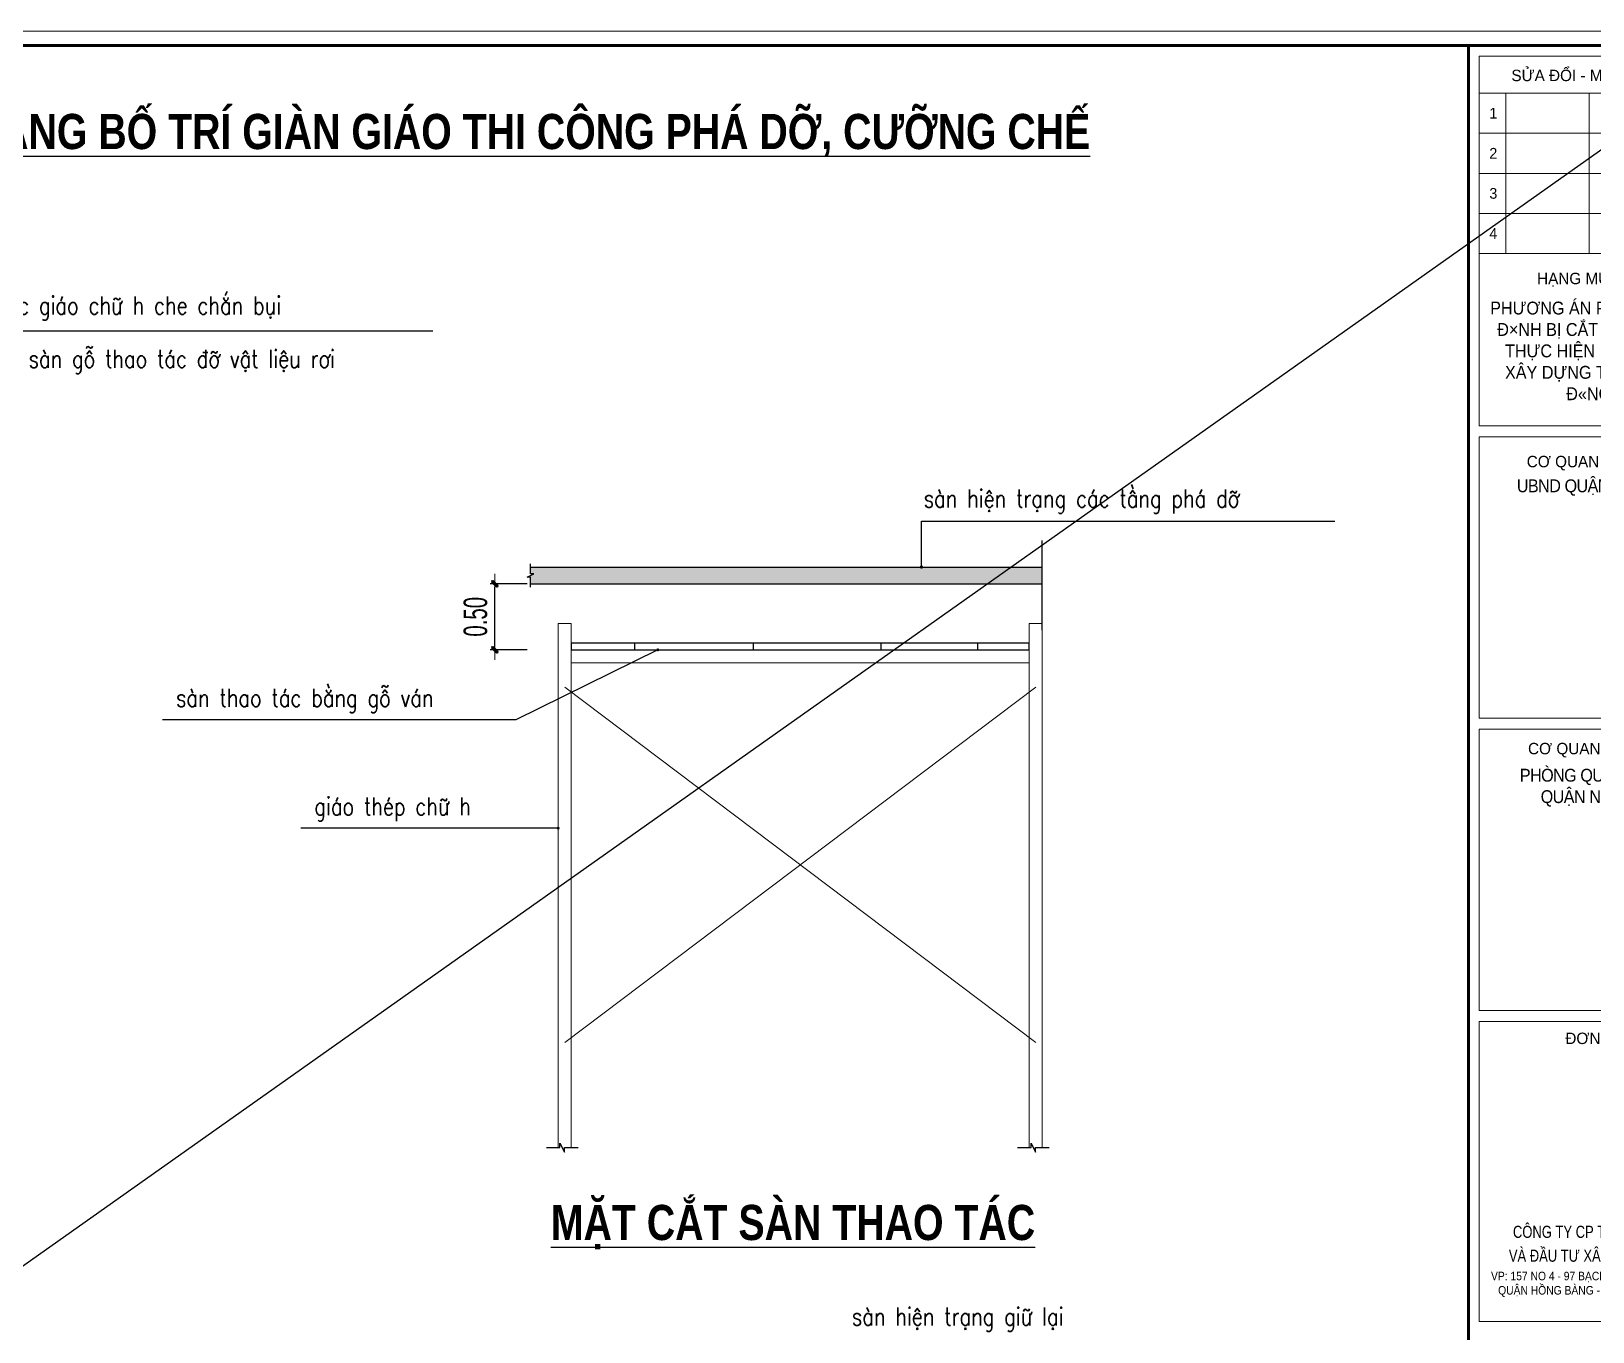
# Model space of a CAD drawing. Header units: millimetres. Extents: x 480521 to 6014615, y -961280 to 187869.
# Drawn here: x 741602 to 754729, y 141299 to 152229 of the extents above; entities that cross this region are included whole.
import ezdxf
from ezdxf.enums import TextEntityAlignment as Align

# ---------------------------------------------------------------- set-up
doc = ezdxf.new("R2010")
doc.units = ezdxf.units.MM
doc.header["$LTSCALE"] = 600
doc.header["$MEASUREMENT"] = 0
doc.layers.get('0').update_dxf_attribs({"lineweight": 0})
doc.layers.get('Defpoints').update_dxf_attribs({"lineweight": 0})
for name, color, linetype in [('01', 8, 'Continuous'), ('CHU', 1, 'Continuous'), ('TEXT', 30, 'Continuous')]:
    doc.layers.add(name, color=color, linetype=linetype)
for name, color, linetype, lineweight in [('08. Net Text', 3, 'Continuous', 13), ('dim', 144, 'Continuous', 13), ('Hatch', 250, 'Continuous', 0), ('Khungten_LCDI', 7, 'Continuous', 25), ('LC Dim', 8, 'Continuous', 18), ('LC Net thay', 7, 'Continuous', 25), ('LC Text1', 3, 'Continuous', 20), ('LC Text2', 7, 'Continuous', 25), ('Net Thay 1', 2, 'Continuous', 20)]:
    doc.layers.add(name, color=color, linetype=linetype, lineweight=lineweight)
doc.layers.add('KCS_Plotter', color=11, linetype='Continuous', plot=False)
doc.styles.add('HOATBIF', font='hoatbif.shx', dxfattribs={"width": 0.65})
doc.styles.add('Khungten', font='VHAVAN.TTF', dxfattribs={"width": 0.9, "height": 5000})
doc.styles.add('LC 1', font='VHAVANB.TTF')
doc.styles.add('LC 3', font='vnsimli.shx', dxfattribs={"width": 0.75})
doc.styles.add('LC3', font='VHARIALB.TTF', dxfattribs={"width": 0.8})
doc.styles.add('Text Khung Ten', font='VHAVAN.TTF')
doc.styles.add('Title', font='VHBLACK.TTF')
doc.dimstyles.new('1-100 (1-60)', dxfattribs={"dimscale": 79, "dimtxt": 2.5, "dimasz": 0.35, "dimexe": 0.5, "dimexo": 0, "dimgap": 0.8, "dimtad": 1, "dimdec": 0, "dimzin": 0, "dimdsep": 46, "dimtxsty": 'HOATBIF', "dimblk1": 'DOT', "dimblk2": 'DOT', "dimsah": 1, "dimcen": -1, "dimdle": 1, "dimclrd": 256, "dimclre": 256, "dimclrt": 4, "dimadec": 3, "dimazin": 2, "dimtfac": 0.333333, "dimtdec": 0, "dimtix": 1, "dimtmove": 2, "dimatfit": 3, "dimldrblk": 'DOT', "dimfxl": 1, "dimtvp": 0.833333, "dimtolj": 1, "dimtzin": 0, "dimarcsym": 0})
doc.dimstyles.new('1-70', dxfattribs={"dimscale": 70, "dimtxt": 2.5, "dimasz": 0.35, "dimexe": 0.5, "dimexo": 0, "dimgap": 0.8, "dimtad": 1, "dimdec": 0, "dimzin": 0, "dimdsep": 46, "dimtxsty": 'HOATBIF', "dimblk1": 'DOT', "dimblk2": 'DOT', "dimsah": 1, "dimcen": -1, "dimdle": 1, "dimclrd": 256, "dimclre": 256, "dimclrt": 4, "dimadec": 3, "dimazin": 2, "dimtfac": 0.333333, "dimtdec": 0, "dimtix": 1, "dimtmove": 2, "dimatfit": 3, "dimldrblk": 'DOT', "dimfxl": 1, "dimtvp": 0.833333, "dimtolj": 1, "dimtzin": 0, "dimarcsym": 0})

# ---------------------------------------------------------------- blocks, each defined once
blk = doc.blocks.new('lcdi fix')
at = {"layer": 'Defpoints', "lineweight": 0}
blk.add_lwpolyline([(-1200, -14850), (-1200, 14850), (40800, 14850), (40800, -14850)], close=True, dxfattribs=at)
at = {"layer": 'Khungten_LCDI', "color": 5, "lineweight": 60}
blk.add_line((36600, 14650), (36600, -14650), dxfattribs=at)
at = {"layer": 'Khungten_LCDI', "color": 9, "lineweight": 15}
for p, q in [((36750, 13981), (40450, 13981)), ((37123, 13981), (37123, 11735)), ((38293, 13981), (38293, 11735)), ((36750, 13420), (40450, 13420)), ((36750, 12858), (40450, 12858)), ((36750, 12297), (40450, 12297)), ((36750, 11735), (40450, 11735))]:
    blk.add_line(p, q, dxfattribs=at)
at = {"layer": 'Khungten_LCDI', "color": 5, "lineweight": 60}
blk.add_lwpolyline([(0, -14650), (0, 14650), (40600, 14650), (40600, -14650)], close=True, dxfattribs=at)
at = {"layer": 'Khungten_LCDI', "color": 9, "lineweight": 15}
for points in [[(36750, 9321), (40450, 9321), (40450, 14500), (36750, 14500)], [(36750, 5226), (40450, 5226), (40450, 9171), (36750, 9171)], [(36750, 1131), (40450, 1131), (40450, 5076), (36750, 5076)], [(36750, -3222), (40450, -3222), (40450, 981), (36750, 981)]]:
    blk.add_lwpolyline(points, close=True, dxfattribs=at)
at = {"color": 7, "style": 'Khungten'}
for s, p in [('söa ®æi - modifications', (38600, 14151)), ('h¹ng môc b¶n vÏ', (38566, 11307)), ('c¬ quan phª duyÖt', (38566, 8742)), ('c¬ quan thÈm ®Þnh', (38566, 4722)), ('®¬n vÞ lËp', (38566, 663))]:
    blk.add_text(s, height=160, dxfattribs=at).set_placement(p, align=Align.CENTER)
at = {"color": 7, "style": 'Title', "width": 0.8}
for s, p in [('c«ng ty cp t\xad vÊn thiÕt kÕ', (38594, -2052)), ('vµ ®Çu t\xad x©y dùng lª ch©n', (38594, -2386))]:
    blk.add_text(s, height=170, dxfattribs=at).set_placement(p, align=Align.CENTER)
at = {"color": 4, "char_height": 180, "width": 3443.58, "attachment_point": 5, "style": 'Khungten'}
for s, insert in [('{\\f.VnArialH|b0|i0|c0|p34;PH\\fArial|b0|i0|c0|p34;ƯƠ\\f.VnArialH|b0|i0|c0|p34;NG \\fArial|b0|i0|c0|p34;Á\\f.VnArialH|b0|i0|c0|p34;N PH\\fArial|b0|i0|c0|p34;Á \\f.VnArialH|b0|i0|c0|p34;D\\fArial|b0|i0|c0|p34;Ỡ \\f.VnArialH|b0|i0|c0|p34;2 H\\fArial|b0|i0|c0|p34;Ộ \\f.VnArialH|b0|i0|c0|p34;GIA \\fArial|b0|i0|c0|p34;Đ\\f.VnArialH|b0|i0|c0|p34;×NH B\\fArial|b0|i0|c0|p34;Ị \\f.VnArialH|b0|i0|c0|p34;C\\fArial|b0|i0|c0|p34;Ắ\\f.VnArialH|b0|i0|c0|p34;T XÐN M\\fArial|b0|i0|c0|p34;Ộ\\f.VnArialH|b0|i0|c0|p34;T PH\\fArial|b0|i0|c0|p34;Ầ\\f.VnArialH|b0|i0|c0|p34;N TH\\fArial|b0|i0|c0|p34;Ự\\f.VnArialH|b0|i0|c0|p34;C HI\\fArial|b0|i0|c0|p34;Ệ\\f.VnArialH|b0|i0|c0|p34;N D\\fArial|b0|i0|c0|p34;Ự Á\\f.VnArialH|b0|i0|c0|p34;N \\fArial|b0|i0|c0|p34;ĐẦ\\f.VnArialH|b0|i0|c0|p34;U T\\fArial|b0|i0|c0|p34;Ư \\f.VnArialH|b0|i0|c0|p34;X\\fArial|b0|i0|c0|p34;Â\\f.VnArialH|b0|i0|c0|p34;Y D\\fArial|b0|i0|c0|p34;Ự\\f.VnArialH|b0|i0|c0|p34;NG TUY\\fArial|b0|i0|c0|p34;Ế\\f.VnArialH|b0|i0|c0|p34;N \\fArial|b0|i0|c0|p34;ĐƯỜ\\f.VnArialH|b0|i0|c0|p34;NG \\fArial|b0|i0|c0|p34;Đ\\f.VnArialH|b0|i0|c0|p34;«NG KHª 2}', (38609, 10371)), ('{\\f.VnArialH|b0|i0|c0|p34;\\T0.95;ubnd quËn ng« quyÒn}', (38609, 8458)), ('{\\f.VnArialH|b0|i0|c0|p34;\\T0.95;phßng qu¶n lý ®« thÞ \\PquËn ng« quyÒn}', (38609, 4254))]:
    blk.add_mtext(s, dxfattribs=dict(at, insert=insert))
at = {"color": 7, "insert": (38600, -2526), "char_height": 120, "attachment_point": 2, "style": 'Khungten'}
blk.add_mtext_dynamic_manual_height_columns('vp: 157 no 4 - 97 b¹ch ®»ng - ph\xadêng h¹ lý   quËn hång bµng - thµnh phè h¶i phßng ', width=3421.65, gutter_width=25, heights=[0], dxfattribs=at)
at = {"color": 7, "style": 'Khungten', "width": 0.8}
for tag, p in [('REVISION', (39499, -10746)), ('NGAYHT', (39546, -11609))]:
    blk.add_attdef(tag, text='', height=200, dxfattribs=at).set_placement(p, align=Align.CENTER)
at = {"layer": '08. Net Text', "color": 7, "style": 'Text Khung Ten'}
blk.add_text('1', height=150, dxfattribs=at).set_placement((36892, 13627))
at = {"layer": '08. Net Text', "color": 7, "ltscale": 2, "style": 'Text Khung Ten'}
for s, p in [('2', (36892, 13065)), ('3', (36892, 12504)), ('4', (36892, 11942))]:
    blk.add_text(s, height=150, dxfattribs=at).set_placement(p)
at = {"layer": 'LC Text1', "color": 3, "style": 'LC 1', "width": 1.834006}
for tag, p, p2 in [('TENBANVE1', (36913, -8886), (40339, -8886)), ('TENBANVE2', (36913, -9562), (40339, -9562))]:
    blk.add_attdef(tag, text='', height=250, dxfattribs=at).set_placement(p, p2, align=Align.FIT)
at = {"layer": 'LC Text1', "style": 'Title', "width": 0.7}
blk.add_attdef('SOBANVE', text='', height=250, dxfattribs=at).set_placement((39562, -13896), align=Align.CENTER)
blk = doc.blocks.new('DOT')
at = {"layer": 'dim'}
for p, q in [((-1, -1), (1, 1)), ((-3, 0), (3, 0))]:
    blk.add_line(p, q, dxfattribs=at)
blk.add_lwpolyline([(0.5, 1), (-1, -0.5), (-0.5, -1), (1, 0.5)], close=True, dxfattribs=at)
blk = doc.blocks.new('*D43')
at = {"layer": 'Defpoints', "color": 0, "transparency": 16777216}
for p in [(745499, 147586), (745772, 147586), (745772, 147030)]:
    blk.add_point(p, dxfattribs=at)
at = {"layer": 'LC Dim', "lineweight": -2, "transparency": 16777216}
for p, q in [((745772, 147586), (745460, 147586)), ((745499, 147058), (745499, 147558)), ((745772, 147030), (745460, 147030))]:
    blk.add_line(p, q, dxfattribs=at)
at = {"layer": 'LC Dim', "lineweight": -2, "transparency": 16777216, "xscale": 27.65, "yscale": 27.65, "zscale": 27.65}
for p, rotation in [((745499, 147586), 90), ((745499, 147030), 270)]:
    blk.add_blockref('DOT', p, dxfattribs=dict(at, rotation=rotation))
at = {"layer": 'LC Dim', "color": 4, "transparency": 16777216, "insert": (745337, 147308), "char_height": 197.5, "attachment_point": 5, "rotation": 90, "style": 'HOATBIF'}
blk.add_mtext('\\A1;0.50', dxfattribs=at)
blk = doc.blocks.new('_Dot')
at = {"color": 0, "linetype": 'ByBlock', "lineweight": -2}
blk.add_line((-0.5, 0), (-1, 0), dxfattribs=at)
at = {"color": 0, "linetype": 'ByBlock', "const_width": 0.5}
blk.add_lwpolyline([(-0.25, 0, 1), (0.25, 0, 1)], format="xyb", close=True, dxfattribs=at)
blk = doc.blocks.new('TIEUDE1')
at = {"layer": 'LC Text2', "color": 7, "style": 'LC 1'}
blk.add_attdef('TIªU§Ò', text='', height=5, dxfattribs=at).set_placement((0, 0), align=Align.BOTTOM_CENTER)
blk.add_attdef('TL', text='', height=3, dxfattribs=at).set_placement((0, -2), align=Align.TOP_CENTER)

msp = doc.modelspace()

# ---------------------------------------------------------------- hatches: boundary and pattern name
at = {"layer": 'Hatch'}
h = msp.add_hatch(dxfattribs=at)
h.set_pattern_fill('BTCT', color=256, scale=25, style=0)
h.set_pattern_definition([(50, (-39865.54, -16952.38), (179.315046, -15.688034), [18.75, -206.25]), (355, (-39865.54, -16952.38), (-34.687833, 188.048033), [15, -165]), (100.4514, (-39850.6, -16953.68), (144.627345, 172.359886), [15.935047, -175.28553]), (46.1842, (-39865.54, -16902.38), (266.81026, -41.379754), [28.125, -309.375]), (96.6356, (-39843.3, -16905.82), (233.66568, 243.52947), [23.90257, -262.92825]), (351.1842, (-39865.54, -16902.38), (233.66549, 243.52965), [22.5, -247.5]), (21, (-39840.54, -16914.88), (149.226763, -100.654723), [18.75, -206.25]), (326, (-39840.54, -16914.88), (60.828833, 181.28751), [15, -165]), (71.4514, (-39828.1, -16923.26), (210.055657, 80.632624), [15.935047, -175.28553]), (37.5, (-39865.54, -16952.377), (3.039964, 83.2234635), [0, -163, 0, -167.5, 0, -165.625]), (7.5, (-39865.54, -16952.38), (65.767384, 98.602928), [0, -95.5, 0, -159.25, 0, -63.125]), (327.5, (-39921.29, -16952.377), (133.455609, -5.638718), [0, -62.5, 0, -195, 0, -258.75]), (317.5, (-39946.29, -16952.38), (145.796542, 25.026246), [0, -81.25, 0, -129.5, 0, -183.75]), (45, (-39865.54, -16952.38), (-66.291261, 66.291261), []), (45, (-39821.35, -16952.38), (-66.291261, 66.291261), [])])
h.paths.add_polyline_path([(750101.55, 147585.981), (750101.55, 147725.785), (745800.436, 147725.785), (745800.436, 147669.863), (745828.397, 147669.863), (745772.475, 147641.903), (745800.436, 147641.903), (745800.436, 147585.981)])

# ---------------------------------------------------------------- linework, layer by layer
at = {"layer": '01'}
msp.add_line((750101.55, 147194.53), (750101.55, 147948.381), dxfattribs=at)
for points in [[(745800.436, 147558.02), (745800.436, 147641.903), (745772.475, 147641.903), (745828.397, 147669.863), (745800.436, 147669.863), (745800.436, 147753.746)], [(745933.025, 142846.464), (746046.877, 142846.464), (746046.877, 142884.415), (746084.827, 142808.514), (746084.827, 142846.464), (746198.679, 142846.464)], [(749893.025, 142846.464), (750006.877, 142846.464), (750006.877, 142884.415), (750044.827, 142808.514), (750044.827, 142846.464), (750158.679, 142846.464)]]:
    msp.add_lwpolyline(points, dxfattribs=at)
at = {"layer": 'CHU'}
msp.add_line((745800.436, 147585.981), (750101.55, 147585.981), dxfattribs=at)
at = {"layer": 'KCS_Plotter'}
msp.add_line((731004.637, 134409.193), (756204.637, 152229.194), dxfattribs=at)
at = {"layer": 'Net Thay 1'}
for p, q in [((746086.55, 146716.628), (750046.55, 143731.209)), ((750046.55, 146716.628), (746086.55, 143731.209))]:
    msp.add_line(p, q, dxfattribs=at)
for points in [[(746141.55, 142846.464), (746141.55, 147250.452), (746031.55, 147250.452), (746031.55, 142846.464)], [(750101.55, 142846.464), (750101.55, 147250.452), (749991.55, 147250.452), (749991.55, 142846.464)]]:
    msp.add_lwpolyline(points, dxfattribs=at)
msp.add_lwpolyline([(746141.55, 146920.452), (749991.55, 146920.452), (749991.55, 147030.452), (746141.55, 147030.452)], close=True, dxfattribs=at)
at = {"layer": 'TEXT'}
for p, q in [((745800.436, 147725.785), (750101.55, 147725.785)), ((746675.35, 147030.452), (746675.35, 147085.452)), ((747672.483, 147030.452), (747672.483, 147085.452)), ((748746.978, 147030.452), (748746.978, 147085.452)), ((749560.192, 147030.452), (749560.192, 147085.452))]:
    msp.add_line(p, q, dxfattribs=at)
msp.add_lwpolyline([(746141.55, 147030.452), (749991.55, 147030.452), (749991.55, 147085.452), (746141.55, 147085.452)], close=True, dxfattribs=at)

# ---------------------------------------------------------------- block references
at = {"layer": 'LC Net thay', "xscale": 0.6000000155618168, "yscale": 0.6000000155618168, "zscale": 0.6000000155618168}
msp.add_blockref('lcdi fix', (731724.637, 143319.193), dxfattribs=at)
at = {"layer": 'LC Text2'}
ref = msp.add_blockref('TIEUDE1', (745400.281, 151150.267), dxfattribs=dict(at, xscale=60.00000000003865, yscale=60.00000000003865, zscale=60.00000000003865))
ref.add_attrib('TIªU§Ò', '%%UmÆt b»ng bè trÝ giµn gi¸o thi c«ng ph¸ dì, c\xadìng chÕ', dxfattribs={"color": 7, "height": 295.46488, "style": 'LC3', "width": 0.8}).set_placement((745400.281, 151150.267), align=Align.BOTTOM_CENTER)
ref = msp.add_blockref('TIEUDE1', (748006.065, 141981.237), dxfattribs=dict(at, xscale=60.00000000003865, yscale=60.00000000003865, zscale=60.00000000003865))
ref.add_attrib('TIªU§Ò', '%%UmÆt c¾t sµn thao t¸c', dxfattribs={"color": 7, "height": 295.46488, "style": 'LC3', "width": 0.8}).set_placement((748006.065, 141981.237), align=Align.BOTTOM_CENTER)

# ---------------------------------------------------------------- texts
at = {"layer": 'LC Text1', "color": 3, "style": 'LC 3', "width": 0.8}
for s, p in [('phÇn diÖn tÝch b¾c gi¸o ch÷ h che ch¾n bôi', (740036.714, 149849.831)), ('bè trÝ l\xadíi, b¹t vµ sµn gç thao t¸c ®ì vËt liÖu r¬i', (740036.714, 149401.122)), ('sµn hiÖn tr¹ng c¸c tÇng ph¸ dì', (749105.091, 148226.734)), ('sµn thao t¸c b»ng gç v¸n', (742819.466, 146551.253)), ('gi¸o thÐp ch÷ h', (743982.424, 145640.3)), ('sµn hiÖn tr¹ng gi÷ l¹i', (748500.83, 141352.331))]:
    msp.add_text(s, height=150, dxfattribs=at).set_placement(p)

# ---------------------------------------------------------------- dimensions: what is measured, and where the dimension line sits
at = {"layer": 'LC Dim'}
dim = msp.add_linear_dim(base=(745499.249, 147585.981), p1=(745772.475, 147030.452), p2=(745772.475, 147585.981), angle=90, text='0.50', dimstyle='1-100 (1-60)', override={"dimdec": 2, "dimlfac": 0.001}, dxfattribs=at)
dim.commit()
dim.dimension.update_dxf_attribs({"geometry": '*D43', "text_midpoint": (745337.299, 147308.216)})

# ---------------------------------------------------------------- leaders
at = {"layer": '01'}
for points in [[(746869.615, 147030.452), (745676.713, 146442.495), (742706.758, 146442.495)], [(746031.55, 145531.542), (743869.716, 145531.542)]]:
    msp.add_leader(points, dimstyle='1-70', override={"dimgap": 0.8, "dimtad": 0}, dxfattribs=at)
at = {"layer": 'LC Dim'}
for points, override in [([(736390.859, 150130.257), (739923.21, 149710.442), (744977.064, 149710.442)], {"dimasz": 4, "dimdec": 2, "dimlfac": 0.001}), ([(737590.342, 147974.465), (739923.21, 149710.442), (744977.064, 149710.442)], {"dimasz": 4, "dimdec": 2, "dimlfac": 0.001}), ([(749085.871, 147725.785), (749085.871, 148112.881), (752560.229, 148112.881)], {"dimdec": 2, "dimlfac": 0.001})]:
    msp.add_leader(points, dimstyle='1-100 (1-60)', override=override, dxfattribs=at)

doc.saveas('drawing.dxf')
